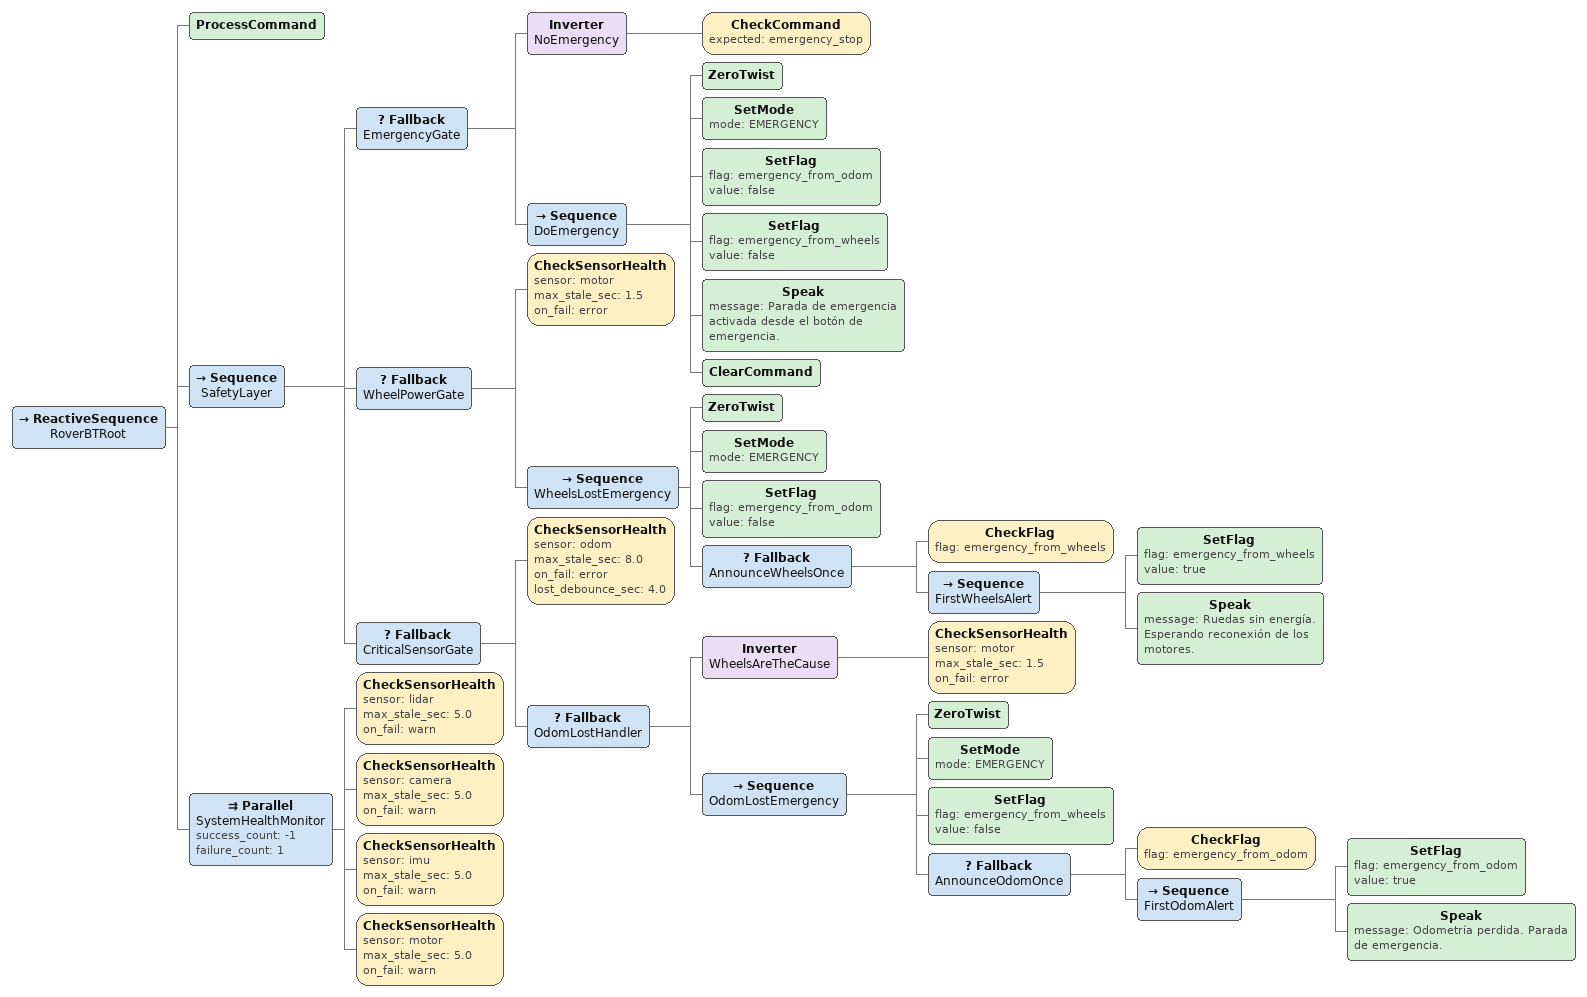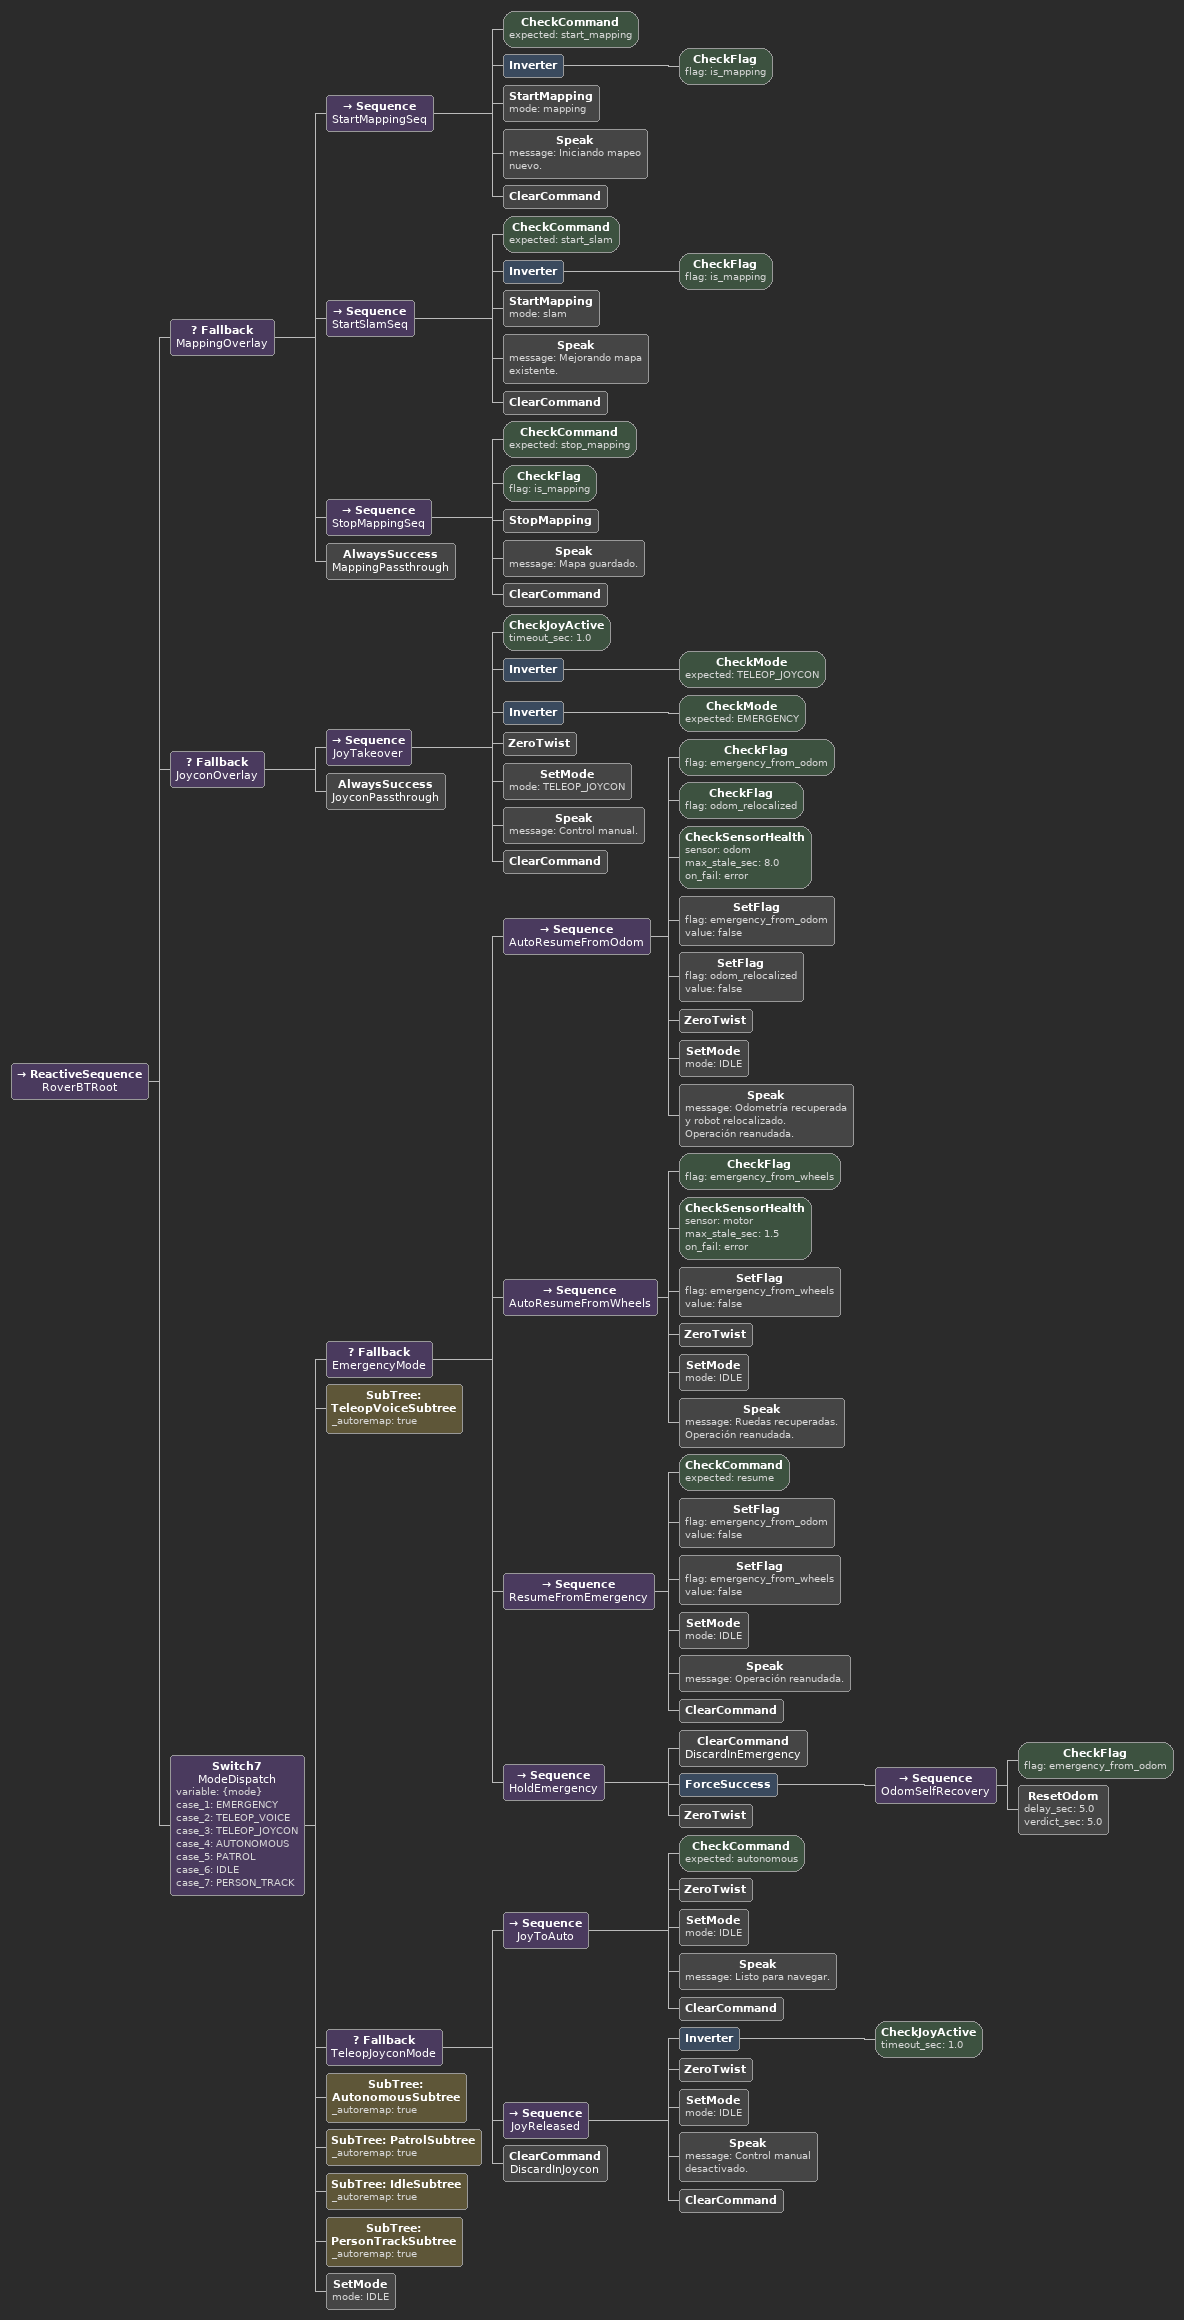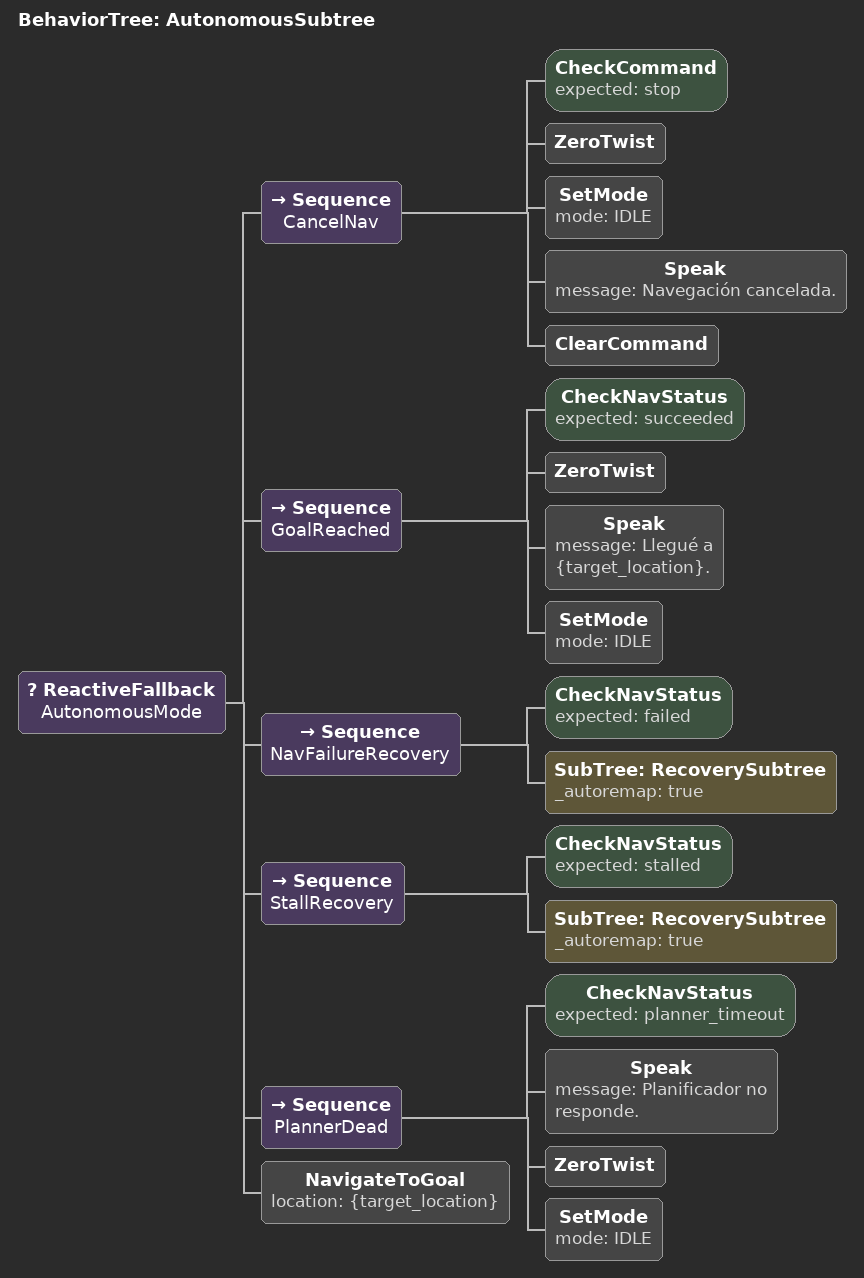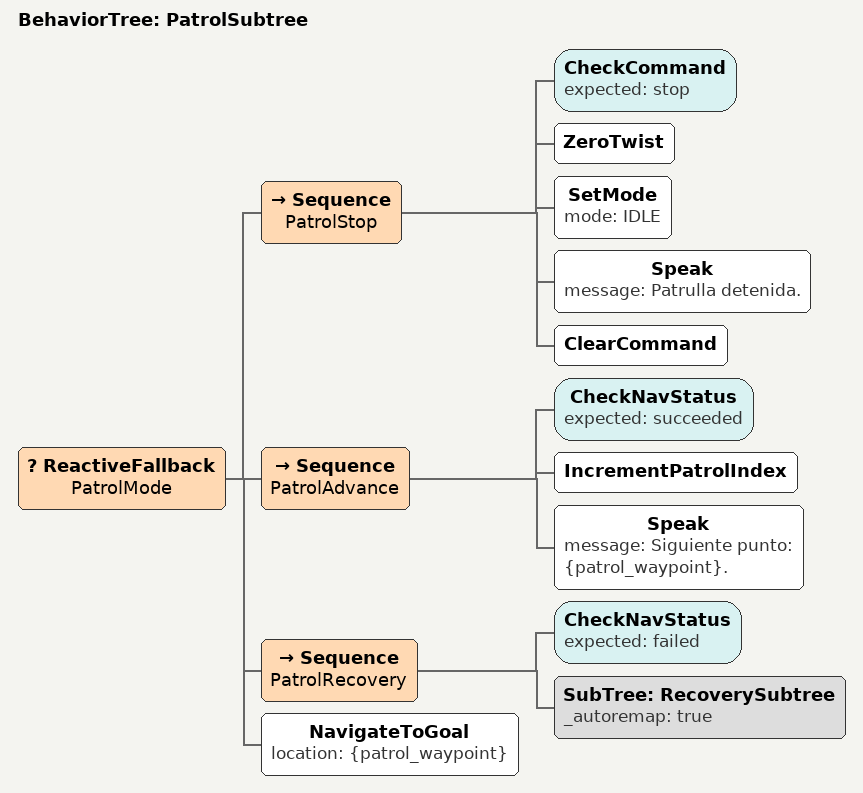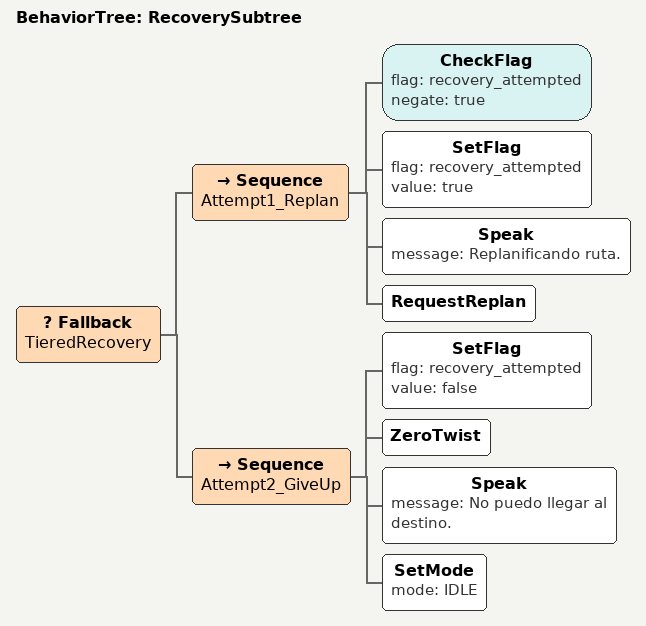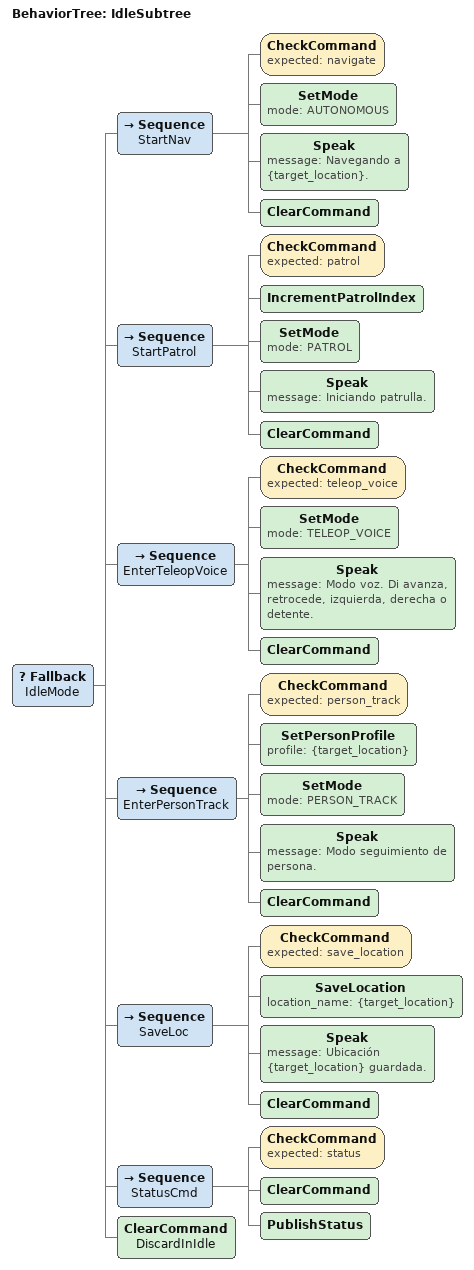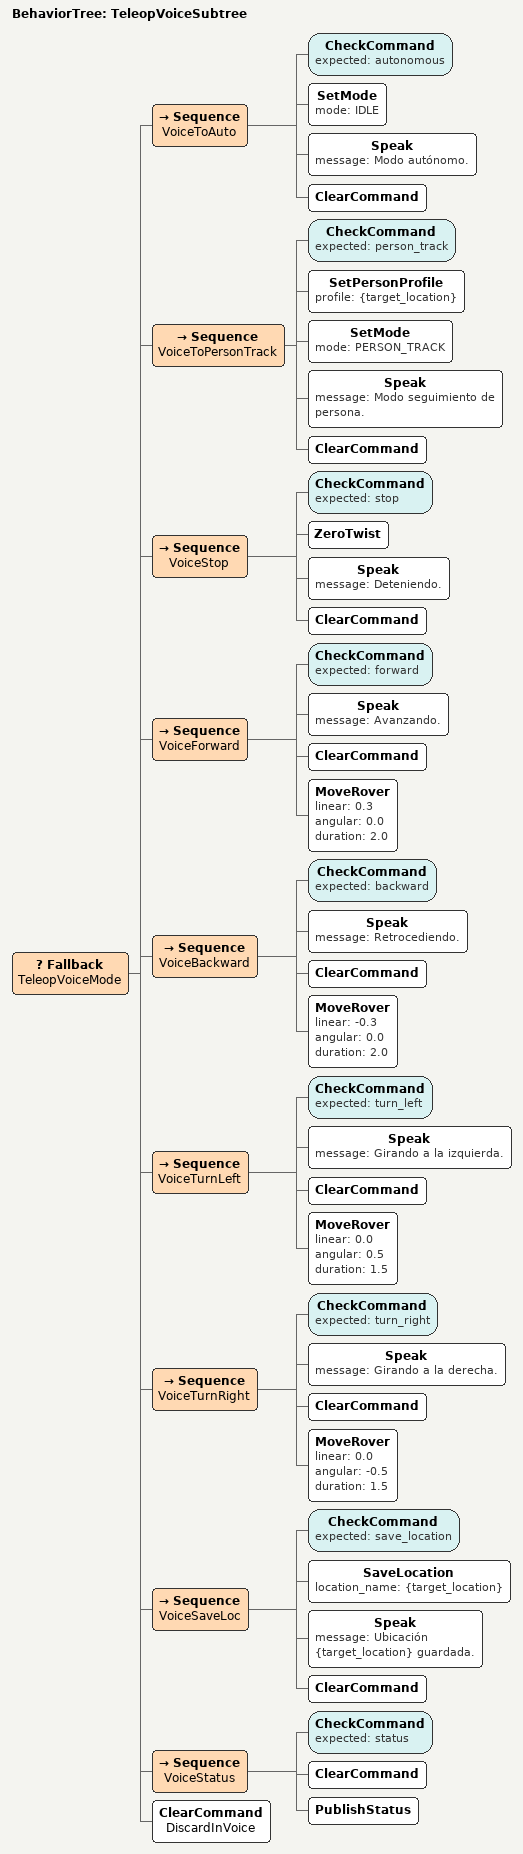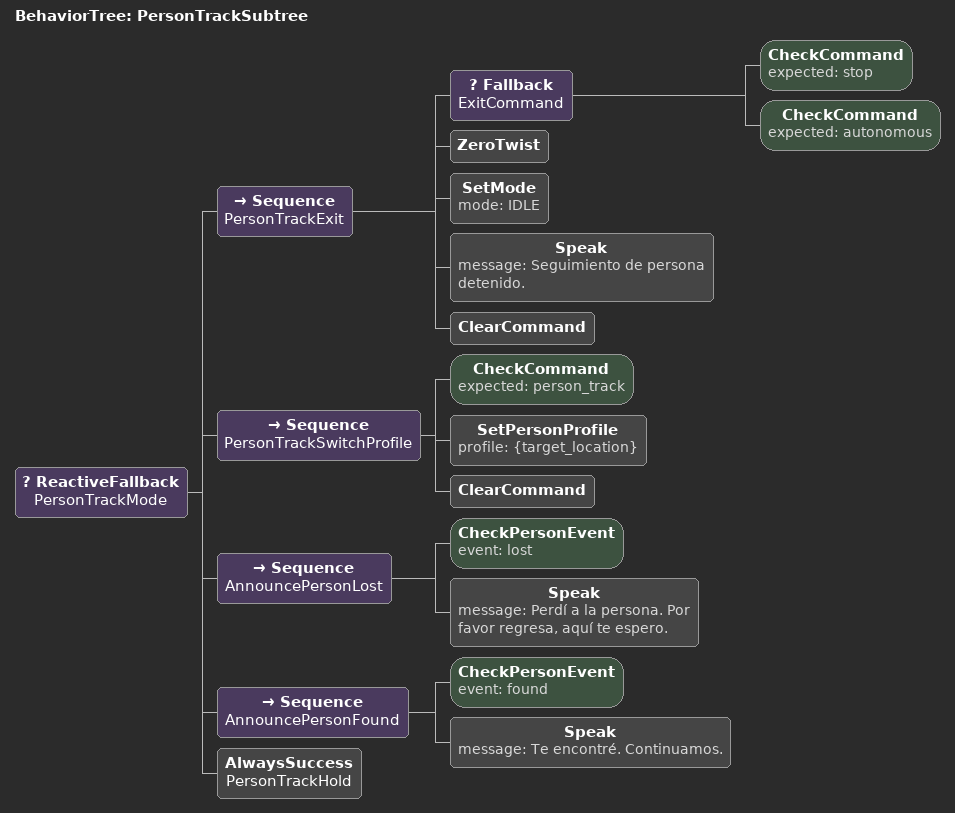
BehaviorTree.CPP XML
<ReactiveSequence name="RoverBTRoot">

  <!-- LAYER 0: COMMAND ARBITRATION (must precede Safety)  -->
  <ProcessCommand/>

  <!-- LAYER 1: SAFETY (highest priority, always ticks)    -->
  <Sequence name="SafetyLayer">
    <Fallback name="EmergencyGate">
      <!-- If no emergency command → pass through (inverted SUCCESS) -->
      <Inverter name="NoEmergency">
        <CheckCommand expected="emergency_stop"/>
      </Inverter>
      <Sequence name="DoEmergency">
        <ZeroTwist/>
        <SetMode mode="EMERGENCY"/>
        <SetFlag flag="emergency_from_odom" value="false"/>
        <SetFlag flag="emergency_from_wheels" value="false"/>
        <Speak message="Parada de emergencia activada desde el botón de emergencia."/>
        <ClearCommand/>
      </Sequence>
    </Fallback>

    <Fallback name="WheelPowerGate">
      <CheckSensorHealth sensor="motor" max_stale_sec="1.5" on_fail="error"/>
      <Sequence name="WheelsLostEmergency">
        <ZeroTwist/>
        <SetMode mode="EMERGENCY"/>
        <SetFlag flag="emergency_from_odom" value="false"/>
        <!-- Speak only on the first tick of the loss (edge-trigger). -->
        <Fallback name="AnnounceWheelsOnce">
          <CheckFlag flag="emergency_from_wheels"/>
          <Sequence name="FirstWheelsAlert">
            <SetFlag flag="emergency_from_wheels" value="true"/>
            <Speak message="Ruedas sin energía. Esperando reconexión de los motores."/>
          </Sequence>
        </Fallback>
      </Sequence>
    </Fallback>

    <!-- Critical sensor check: odom loss = e-stop -->
    <Fallback name="CriticalSensorGate">
      <CheckSensorHealth sensor="odom" max_stale_sec="8.0" on_fail="error" lost_debounce_sec="4.0"/>
      <Fallback name="OdomLostHandler">
        <Inverter name="WheelsAreTheCause">
          <CheckSensorHealth sensor="motor" max_stale_sec="1.5" on_fail="error"/>
        </Inverter>
        <Sequence name="OdomLostEmergency">
          <ZeroTwist/>
          <SetMode mode="EMERGENCY"/>
          <SetFlag flag="emergency_from_wheels" value="false"/>
          <!-- Speak only on the first tick of the loss (edge-trigger). -->
          <Fallback name="AnnounceOdomOnce">
            <CheckFlag flag="emergency_from_odom"/>
            <Sequence name="FirstOdomAlert">
              <SetFlag flag="emergency_from_odom" value="true"/>
              <Speak message="Odometría perdida. Parada de emergencia."/>
            </Sequence>
          </Fallback>
        </Sequence>
      </Fallback>
    </Fallback>
  </Sequence>

  <!-- LAYER 2: SYSTEM HEALTH MONITOR (parallel watchdogs) -->
  <Parallel name="SystemHealthMonitor" success_count="-1" failure_count="1">
    <!-- Each watchdog checks its sensor and publishes diagnostics.
         Returns SUCCESS if healthy, FAILURE if critical. -->
    <CheckSensorHealth sensor="lidar" max_stale_sec="5.0" on_fail="warn"/>
    <CheckSensorHealth sensor="camera" max_stale_sec="5.0" on_fail="warn"/>
    <CheckSensorHealth sensor="imu" max_stale_sec="5.0" on_fail="warn"/>
    <CheckSensorHealth sensor="motor" max_stale_sec="5.0" on_fail="warn"/>
    <!-- Odom is checked in SafetyLayer (critical) -->
  </Parallel>
</ReactiveSequence>

<ReactiveSequence name="RoverBTRoot">

  <!-- LAYER 4: MAPPING OVERLAY (orthogonal to modes)      -->
  <Fallback name="MappingOverlay">
    <Sequence name="StartMappingSeq">
      <CheckCommand expected="start_mapping"/>
      <Inverter><CheckFlag flag="is_mapping"/></Inverter>
      <StartMapping mode="mapping"/>
      <Speak message="Iniciando mapeo nuevo."/>
      <ClearCommand/>
    </Sequence>
    <Sequence name="StartSlamSeq">
      <CheckCommand expected="start_slam"/>
      <Inverter><CheckFlag flag="is_mapping"/></Inverter>
      <StartMapping mode="slam"/>
      <Speak message="Mejorando mapa existente."/>
      <ClearCommand/>
    </Sequence>
    <Sequence name="StopMappingSeq">
      <CheckCommand expected="stop_mapping"/>
      <CheckFlag flag="is_mapping"/>
      <StopMapping/>
      <Speak message="Mapa guardado."/>
      <ClearCommand/>
    </Sequence>
    <AlwaysSuccess name="MappingPassthrough"/>
  </Fallback>

  <!-- LAYER 4.5: JOYCON OVERLAY (manual override)         -->
  <Fallback name="JoyconOverlay">
    <Sequence name="JoyTakeover">
      <CheckJoyActive timeout_sec="1.0"/>
      <Inverter><CheckMode expected="TELEOP_JOYCON"/></Inverter>
      <Inverter><CheckMode expected="EMERGENCY"/></Inverter>
      <ZeroTwist/>
      <SetMode mode="TELEOP_JOYCON"/>
      <Speak message="Control manual."/>
      <ClearCommand/>
    </Sequence>
    <AlwaysSuccess name="JoyconPassthrough"/>
  </Fallback>

  <!-- LAYER 5: MODE DISPATCH                              -->
  <Switch7 name="ModeDispatch" variable="{mode}" case_1="EMERGENCY" case_2="TELEOP_VOICE" case_3="TELEOP_JOYCON" case_4="AUTONOMOUS" case_5="PATROL" case_6="IDLE" case_7="PERSON_TRACK">

    <!-- === EMERGENCY MODE === -->
    <Fallback name="EmergencyMode">
      <Sequence name="AutoResumeFromOdom">
        <CheckFlag flag="emergency_from_odom"/>
        <CheckFlag flag="odom_relocalized"/>
        <CheckSensorHealth sensor="odom" max_stale_sec="8.0" on_fail="error"/>
        <SetFlag flag="emergency_from_odom" value="false"/>
        <SetFlag flag="odom_relocalized" value="false"/>
        <ZeroTwist/>
        <SetMode mode="IDLE"/>
        <Speak message="Odometría recuperada y robot relocalizado. Operación reanudada."/>
      </Sequence>
      <Sequence name="AutoResumeFromWheels">
        <CheckFlag flag="emergency_from_wheels"/>
        <CheckSensorHealth sensor="motor" max_stale_sec="1.5" on_fail="error"/>
        <SetFlag flag="emergency_from_wheels" value="false"/>
        <ZeroTwist/>
        <SetMode mode="IDLE"/>
        <Speak message="Ruedas recuperadas. Operación reanudada."/>
      </Sequence>
      <Sequence name="ResumeFromEmergency">
        <CheckCommand expected="resume"/>
        <SetFlag flag="emergency_from_odom" value="false"/>
        <SetFlag flag="emergency_from_wheels" value="false"/>
        <SetMode mode="IDLE"/>
        <Speak message="Operación reanudada."/>
        <ClearCommand/>
      </Sequence>
      <!-- Keep the safety channel alive: publish ZeroTwist every tick so
           the twist_priority_mux never falls through to cmd_vel_nav. -->
      <Sequence name="HoldEmergency">
        <ClearCommand name="DiscardInEmergency"/>
        <ForceSuccess>
          <Sequence name="OdomSelfRecovery">
            <CheckFlag flag="emergency_from_odom"/>
            <ResetOdom delay_sec="5.0" verdict_sec="5.0"/>
          </Sequence>
        </ForceSuccess>
        <ZeroTwist/>
      </Sequence>
    </Fallback>

    <!-- === TELEOP VOICE MODE === -->
    <SubTree ID="TeleopVoiceSubtree" _autoremap="true"/>

    <!-- === TELEOP JOYCON MODE === -->
    <!-- Entered automatically by JoyconOverlay while the stick is in use.
         Returns to IDLE on its own once the stick is released. -->
    <Fallback name="TeleopJoyconMode">
      <!-- Joypad button Y requests autonomous → idle, ready for a goal -->
      <Sequence name="JoyToAuto">
        <CheckCommand expected="autonomous"/>
        <ZeroTwist/>
        <SetMode mode="IDLE"/>
        <Speak message="Listo para navegar."/>
        <ClearCommand/>
      </Sequence>
      <!-- Stick released (deadman up) → stop and return to IDLE -->
      <Sequence name="JoyReleased">
        <Inverter><CheckJoyActive timeout_sec="1.0"/></Inverter>
        <ZeroTwist/>
        <SetMode mode="IDLE"/>
        <Speak message="Control manual desactivado."/>
        <ClearCommand/>
      </Sequence>
      <ClearCommand name="DiscardInJoycon"/>
    </Fallback>

    <!-- === AUTONOMOUS MODE === -->
    <SubTree ID="AutonomousSubtree" _autoremap="true"/>

    <!-- === PATROL MODE === -->
    <SubTree ID="PatrolSubtree" _autoremap="true"/>

    <!-- === IDLE MODE === -->
    <SubTree ID="IdleSubtree" _autoremap="true"/>

    <!-- === PERSON_TRACK MODE === -->
    <SubTree ID="PersonTrackSubtree" _autoremap="true"/>

    <!-- Switch7 default: unknown/unimplemented mode → reset to IDLE -->
    <SetMode mode="IDLE"/>
  </Switch7>
</ReactiveSequence>

<BehaviorTree ID="AutonomousSubtree">
  <ReactiveFallback name="AutonomousMode">
    <!-- Cancel navigation -->
    <Sequence name="CancelNav">
      <CheckCommand expected="stop"/>
      <ZeroTwist/>
      <SetMode mode="IDLE"/>
      <Speak message="Navegación cancelada."/>
      <ClearCommand/>
    </Sequence>

    <!-- Check if goal reached -->
    <Sequence name="GoalReached">
      <CheckNavStatus expected="succeeded"/>
      <ZeroTwist/>
      <Speak message="Llegué a {target_location}."/>
      <SetMode mode="IDLE"/>
    </Sequence>

    <!-- Navigation failure detected → tiered recovery -->
    <Sequence name="NavFailureRecovery">
      <CheckNavStatus expected="failed"/>
      <SubTree ID="RecoverySubtree" _autoremap="true"/>
    </Sequence>

    <!-- Stall detection: no progress for 30s -->
    <Sequence name="StallRecovery">
      <CheckNavStatus expected="stalled"/>
      <SubTree ID="RecoverySubtree" _autoremap="true"/>
    </Sequence>

    <!-- Planner heartbeat lost -->
    <Sequence name="PlannerDead">
      <CheckNavStatus expected="planner_timeout"/>
      <Speak message="Planificador no responde."/>
      <ZeroTwist/>
      <SetMode mode="IDLE"/>
    </Sequence>

    <!-- Default: start/continue driving to the goal (RUNNING while underway) -->
    <NavigateToGoal location="{target_location}"/>
  </ReactiveFallback>
</BehaviorTree>

<BehaviorTree ID="PatrolSubtree">
  <ReactiveFallback name="PatrolMode">
    <Sequence name="PatrolStop">
      <CheckCommand expected="stop"/>
      <ZeroTwist/>
      <SetMode mode="IDLE"/>
      <Speak message="Patrulla detenida."/>
      <ClearCommand/>
    </Sequence>

    <!-- Current waypoint reached → advance to next -->
    <Sequence name="PatrolAdvance">
      <CheckNavStatus expected="succeeded"/>
      <IncrementPatrolIndex/>
      <Speak message="Siguiente punto: {patrol_waypoint}."/>
    </Sequence>

    <!-- Nav failure during patrol → try recovery -->
    <Sequence name="PatrolRecovery">
      <CheckNavStatus expected="failed"/>
      <SubTree ID="RecoverySubtree" _autoremap="true"/>
    </Sequence>

    <!-- Default: drive to the current patrol waypoint -->
    <NavigateToGoal location="{patrol_waypoint}"/>
  </ReactiveFallback>
</BehaviorTree>

<BehaviorTree ID="RecoverySubtree">
  <Fallback name="TieredRecovery">
    <!-- Attempt 1: Request replan -->
    <Sequence name="Attempt1_Replan">
      <CheckFlag flag="recovery_attempted" negate="true"/>
      <SetFlag flag="recovery_attempted" value="true"/>
      <Speak message="Replanificando ruta."/>
      <RequestReplan/>
    </Sequence>
    <!-- Attempt 2: Give up -->
    <Sequence name="Attempt2_GiveUp">
      <SetFlag flag="recovery_attempted" value="false"/>
      <ZeroTwist/>
      <Speak message="No puedo llegar al destino."/>
      <SetMode mode="IDLE"/>
    </Sequence>
  </Fallback>
</BehaviorTree>

<BehaviorTree ID="IdleSubtree">
  <Fallback name="IdleMode">
    <Sequence name="StartNav">
      <CheckCommand expected="navigate"/>
      <SetMode mode="AUTONOMOUS"/>
      <Speak message="Navegando a {target_location}."/>
      <ClearCommand/>
    </Sequence>
    <Sequence name="StartPatrol">
      <CheckCommand expected="patrol"/>
      <!-- Advance to patrol index 0 and switch to PATROL; PatrolSubtree owns
           the long-running NavigateToGoal so it can supervise/advance. -->
      <IncrementPatrolIndex/>
      <SetMode mode="PATROL"/>
      <Speak message="Iniciando patrulla."/>
      <ClearCommand/>
    </Sequence>
    <Sequence name="EnterTeleopVoice">
      <CheckCommand expected="teleop_voice"/>
      <SetMode mode="TELEOP_VOICE"/>
      <Speak message="Modo voz. Di avanza, retrocede, izquierda, derecha o detente."/>
      <ClearCommand/>
    </Sequence>
    <!-- TELEOP_JOYCON is entered automatically by JoyconOverlay when the
         operator uses the joystick — there is no voice/command entry. -->
    <Sequence name="EnterPersonTrack">
      <CheckCommand expected="person_track"/>
      <!-- target (if any) selects the indoor/outdoor tuning profile; empty
           keeps the tracker's current profile. -->
      <SetPersonProfile profile="{target_location}"/>
      <SetMode mode="PERSON_TRACK"/>
      <Speak message="Modo seguimiento de persona."/>
      <ClearCommand/>
    </Sequence>
    <Sequence name="SaveLoc">
      <CheckCommand expected="save_location"/>
      <SaveLocation location_name="{target_location}"/>
      <Speak message="Ubicación {target_location} guardada."/>
      <ClearCommand/>
    </Sequence>
    <Sequence name="StatusCmd">
      <CheckCommand expected="status"/>
      <ClearCommand/>
      <PublishStatus/>
    </Sequence>
    <ClearCommand name="DiscardInIdle"/>
  </Fallback>
</BehaviorTree>

<BehaviorTree ID="TeleopVoiceSubtree">
  <Fallback name="TeleopVoiceMode">
    <Sequence name="VoiceToAuto">
      <CheckCommand expected="autonomous"/>
      <SetMode mode="IDLE"/>
      <Speak message="Modo autónomo."/>
      <ClearCommand/>
    </Sequence>
    <!-- No voice transition to joycon: it is entered by using the stick. -->
    <Sequence name="VoiceToPersonTrack">
      <CheckCommand expected="person_track"/>
      <SetPersonProfile profile="{target_location}"/>
      <SetMode mode="PERSON_TRACK"/>
      <Speak message="Modo seguimiento de persona."/>
      <ClearCommand/>
    </Sequence>
    <Sequence name="VoiceStop">
      <CheckCommand expected="stop"/>
      <ZeroTwist/>
      <Speak message="Deteniendo."/>
      <ClearCommand/>
    </Sequence>
    <Sequence name="VoiceForward">
      <CheckCommand expected="forward"/>
      <Speak message="Avanzando."/>
      <ClearCommand/>
      <MoveRover linear="0.3" angular="0.0" duration="2.0"/>
    </Sequence>
    <Sequence name="VoiceBackward">
      <CheckCommand expected="backward"/>
      <Speak message="Retrocediendo."/>
      <ClearCommand/>
      <MoveRover linear="-0.3" angular="0.0" duration="2.0"/>
    </Sequence>
    <Sequence name="VoiceTurnLeft">
      <CheckCommand expected="turn_left"/>
      <Speak message="Girando a la izquierda."/>
      <ClearCommand/>
      <MoveRover linear="0.0" angular="0.5" duration="1.5"/>
    </Sequence>
    <Sequence name="VoiceTurnRight">
      <CheckCommand expected="turn_right"/>
      <Speak message="Girando a la derecha."/>
      <ClearCommand/>
      <MoveRover linear="0.0" angular="-0.5" duration="1.5"/>
    </Sequence>
    <Sequence name="VoiceSaveLoc">
      <CheckCommand expected="save_location"/>
      <SaveLocation location_name="{target_location}"/>
      <Speak message="Ubicación {target_location} guardada."/>
      <ClearCommand/>
    </Sequence>
    <Sequence name="VoiceStatus">
      <CheckCommand expected="status"/>
      <ClearCommand/>
      <PublishStatus/>
    </Sequence>
    <ClearCommand name="DiscardInVoice"/>
  </Fallback>
</BehaviorTree>

<BehaviorTree ID="PersonTrackSubtree">
  <ReactiveFallback name="PersonTrackMode">
    <!-- Exit the mode on stop or an autonomous request. -->
    <Sequence name="PersonTrackExit">
      <Fallback name="ExitCommand">
        <CheckCommand expected="stop"/>
        <CheckCommand expected="autonomous"/>
      </Fallback>
      <ZeroTwist/>
      <SetMode mode="IDLE"/>
      <Speak message="Seguimiento de persona detenido."/>
      <ClearCommand/>
    </Sequence>

    <!-- Re-issuing person_track while tracking switches the tuning profile. -->
    <Sequence name="PersonTrackSwitchProfile">
      <CheckCommand expected="person_track"/>
      <SetPersonProfile profile="{target_location}"/>
      <ClearCommand/>
    </Sequence>

    <!-- The follower gave up (LOST_STOPPED): announce + ask the person back.
         We stay in PERSON_TRACK; the tracker keeps watching to re-acquire. -->
    <Sequence name="AnnouncePersonLost">
      <CheckPersonEvent event="lost"/>
      <Speak message="Perdí a la persona. Por favor regresa, aquí te espero."/>
    </Sequence>

    <!-- Re-acquired after being lost. -->
    <Sequence name="AnnouncePersonFound">
      <CheckPersonEvent event="found"/>
      <Speak message="Te encontré. Continuamos."/>
    </Sequence>

    <!-- Default: hold the mode; the person_tracker node is driving. -->
    <AlwaysSuccess name="PersonTrackHold"/>
  </ReactiveFallback>
</BehaviorTree>
